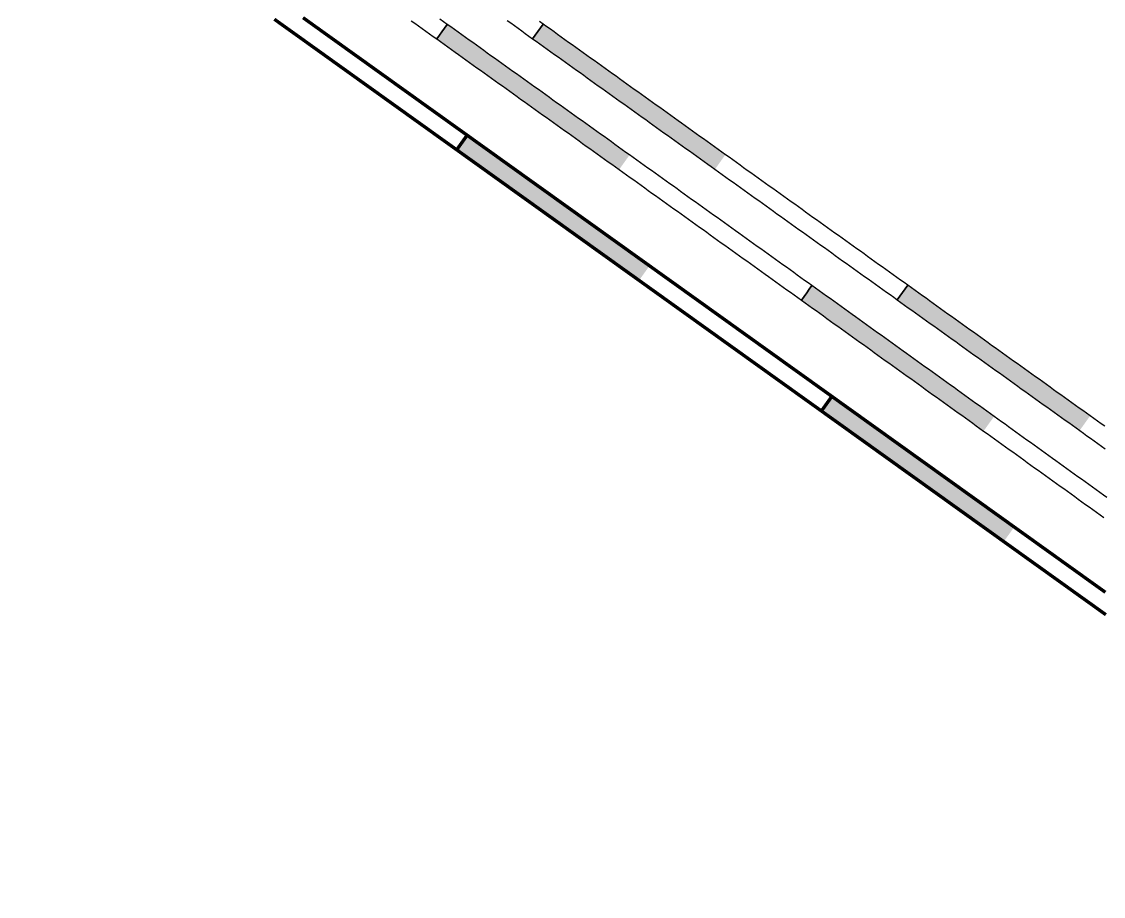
# Model space of a CAD drawing. Header units: inches. Extents: x 36473197 to 36486087, y 3899343 to 3911260.
# Drawn here: x 36483066.7 to 36483163.1, y 3904835.3 to 3904913.3 of the extents above; entities that cross this region are included whole.
import ezdxf

# ---------------------------------------------------------------- set-up
doc = ezdxf.new("R2010")
doc.units = ezdxf.units.IN
doc.header["$MEASUREMENT"] = 0
doc.layers.get('0').update_dxf_attribs({"lineweight": 0})
doc.layers.get('Defpoints').update_dxf_attribs({"lineweight": 0})
doc.layers.add('四盘区辅运巷', color=7, linetype='Continuous', lineweight=0)
doc.layers.add('西平正线', color=7, linetype='Continuous', lineweight=0)
doc.styles.add('仿宋', font='simfang.ttf')
doc.dimstyles.get("Standard").update_dxf_attribs({"dimtxt": 30, "dimasz": 20, "dimexe": 0.18, "dimexo": 0.0625, "dimgap": 0.09, "dimtad": 1, "dimdec": 0, "dimzin": 0, "dimdsep": 46, "dimtxsty": '仿宋', "dimcen": 0.09, "dimclrd": 150, "dimclre": 150, "dimadec": 0, "dimazin": 0, "dimtfac": 1, "dimtdec": 0, "dimtofl": 0, "dimtmove": 0, "dimatfit": 3, "dimfxl": 1, "dimtolj": 1, "dimtzin": 0, "dimlwd": 0, "dimarcsym": 0})

# ---------------------------------------------------------------- blocks, each defined once
blk = doc.blocks.new('lr_block_12_1')
for points in [[(422.236, 381.814), (421.91, 382.047), (421.585, 382.28), (421.26, 382.513), (420.935, 382.746), (420.609, 382.978), (420.284, 383.211), (419.959, 383.444), (419.634, 383.677), (419.308, 383.91), (418.983, 384.143), (418.658, 384.375), (418.333, 384.608), (418.007, 384.841), (417.682, 385.074), (417.357, 385.307), (417.032, 385.54), (416.706, 385.772), (416.381, 386.005), (416.056, 386.238), (415.731, 386.471), (415.405, 386.704), (415.08, 386.936), (414.755, 387.169), (414.43, 387.402), (414.104, 387.635), (413.779, 387.868), (413.454, 388.101), (413.129, 388.333), (412.803, 388.566), (412.478, 388.799), (412.153, 389.032), (411.828, 389.265), (411.502, 389.498), (411.177, 389.73), (410.852, 389.963), (410.526, 390.196), (410.201, 390.429), (409.876, 390.662), (409.551, 390.894), (409.225, 391.127), (408.9, 391.36), (408.575, 391.593), (408.25, 391.826), (407.924, 392.059), (407.599, 392.291), (407.274, 392.524), (406.949, 392.757), (406.623, 392.99), (406.298, 393.223), (405.973, 393.456), (405.74, 393.13), (405.507, 392.805), (405.274, 392.48), (405.042, 392.155), (405.367, 391.922), (405.692, 391.689), (406.017, 391.456), (406.343, 391.223), (406.668, 390.99), (406.993, 390.758), (407.318, 390.525), (407.644, 390.292), (407.969, 390.059), (408.294, 389.826), (408.619, 389.593), (408.945, 389.361), (409.27, 389.128), (409.595, 388.895), (409.92, 388.662), (410.246, 388.429), (410.571, 388.197), (410.896, 387.964), (411.221, 387.731), (411.547, 387.498), (411.872, 387.265), (412.197, 387.032), (412.523, 386.8), (412.848, 386.567), (413.173, 386.334), (413.498, 386.101), (413.824, 385.868), (414.149, 385.635), (414.474, 385.403), (414.799, 385.17), (415.125, 384.937), (415.45, 384.704), (415.775, 384.471), (416.1, 384.238), (416.426, 384.006), (416.751, 383.773), (417.076, 383.54), (417.401, 383.307), (417.727, 383.074), (418.052, 382.842), (418.377, 382.609), (418.702, 382.376), (419.028, 382.143), (419.353, 381.91), (419.678, 381.677), (420.003, 381.445), (420.329, 381.212), (420.654, 380.979), (420.979, 380.746), (421.304, 380.513), (421.537, 380.838), (421.77, 381.164), (422.003, 381.489)], [(454.76, 358.53), (454.435, 358.763), (454.11, 358.996), (453.785, 359.229), (453.46, 359.462), (453.134, 359.695), (452.809, 359.927), (452.484, 360.16), (452.159, 360.393), (451.833, 360.626), (451.508, 360.859), (451.183, 361.092), (450.858, 361.324), (450.532, 361.557), (450.207, 361.79), (449.882, 362.023), (449.557, 362.256), (449.231, 362.489), (448.906, 362.722), (448.581, 362.954), (448.256, 363.187), (447.93, 363.42), (447.605, 363.653), (447.28, 363.886), (446.955, 364.119), (446.629, 364.352), (446.304, 364.584), (445.979, 364.817), (445.654, 365.05), (445.329, 365.283), (445.003, 365.516), (444.678, 365.749), (444.353, 365.981), (444.028, 366.214), (443.702, 366.447), (443.377, 366.68), (443.052, 366.913), (442.727, 367.146), (442.401, 367.379), (442.076, 367.611), (441.751, 367.844), (441.426, 368.077), (441.1, 368.31), (440.775, 368.543), (440.45, 368.776), (440.125, 369.008), (439.799, 369.241), (439.474, 369.474), (439.149, 369.707), (438.824, 369.94), (438.498, 370.173), (438.265, 369.847), (438.033, 369.522), (437.8, 369.197), (437.567, 368.872), (437.892, 368.639), (438.217, 368.406), (438.543, 368.173), (438.868, 367.94), (439.193, 367.707), (439.519, 367.475), (439.844, 367.242), (440.169, 367.009), (440.494, 366.776), (440.82, 366.543), (441.145, 366.31), (441.47, 366.078), (441.795, 365.845), (442.12, 365.612), (442.446, 365.379), (442.771, 365.146), (443.096, 364.913), (443.421, 364.681), (443.747, 364.448), (444.072, 364.215), (444.397, 363.982), (444.722, 363.749), (445.048, 363.516), (445.373, 363.283), (445.698, 363.051), (446.023, 362.818), (446.349, 362.585), (446.674, 362.352), (446.999, 362.119), (447.324, 361.886), (447.65, 361.653), (447.975, 361.421), (448.3, 361.188), (448.625, 360.955), (448.95, 360.722), (449.276, 360.489), (449.601, 360.256), (449.926, 360.024), (450.251, 359.791), (450.577, 359.558), (450.902, 359.325), (451.227, 359.092), (451.552, 358.859), (451.878, 358.626), (452.203, 358.394), (452.528, 358.161), (452.853, 357.928), (453.179, 357.695), (453.504, 357.462), (453.829, 357.229), (454.062, 357.555), (454.295, 357.88), (454.528, 358.205)]]:
    blk.add_hatch(color=7).paths.add_polyline_path(points, flags=17)
at = {"color": 7, "const_width": 0.3}
for points in [[(405.973, 393.456), (405.648, 393.688), (405.322, 393.921), (404.997, 394.154), (404.672, 394.387), (404.347, 394.62), (404.021, 394.853), (403.696, 395.085), (403.371, 395.318), (403.046, 395.551), (402.72, 395.784), (402.395, 396.017), (402.07, 396.249), (401.745, 396.482), (401.419, 396.715), (401.094, 396.948), (400.769, 397.181), (400.443, 397.414), (400.118, 397.646), (399.793, 397.879), (399.468, 398.112), (399.142, 398.345), (398.817, 398.578), (398.492, 398.811), (398.167, 399.043), (397.841, 399.276), (397.516, 399.509), (397.191, 399.742), (396.866, 399.975), (396.54, 400.207), (396.215, 400.44), (395.89, 400.673), (395.565, 400.906), (395.239, 401.139), (394.914, 401.372), (394.589, 401.605), (394.264, 401.837), (393.939, 402.07), (393.613, 402.303), (393.288, 402.536), (392.963, 402.769), (392.638, 403.002), (392.312, 403.234), (391.987, 403.467), (391.662, 403.7), (391.337, 403.933)], [(388.779, 403.796), (389.104, 403.563), (389.429, 403.331), (389.755, 403.098), (390.08, 402.865), (390.405, 402.632), (390.73, 402.399), (391.056, 402.166), (391.381, 401.934), (391.706, 401.701), (392.031, 401.468), (392.357, 401.235), (392.682, 401.002), (393.007, 400.769), (393.332, 400.536), (393.658, 400.304), (393.983, 400.071), (394.308, 399.838), (394.633, 399.605), (394.959, 399.372), (395.284, 399.139), (395.609, 398.906), (395.934, 398.674), (396.26, 398.441), (396.585, 398.208), (396.91, 397.975), (397.235, 397.742), (397.561, 397.51), (397.886, 397.277), (398.211, 397.044), (398.536, 396.811), (398.862, 396.578), (399.187, 396.345), (399.512, 396.113), (399.837, 395.88), (400.163, 395.647), (400.488, 395.414), (400.813, 395.181), (401.138, 394.948), (401.464, 394.716), (401.789, 394.483), (402.114, 394.25), (402.44, 394.017), (402.765, 393.784), (403.09, 393.551), (403.415, 393.319), (403.741, 393.086), (404.066, 392.853), (404.391, 392.62), (404.716, 392.387), (405.042, 392.155), (405.274, 392.48), (405.507, 392.805), (405.74, 393.13), (405.973, 393.456)], [(438.498, 370.173), (438.173, 370.405), (437.848, 370.638), (437.523, 370.871), (437.197, 371.104), (436.872, 371.337), (436.547, 371.57), (436.222, 371.802), (435.896, 372.035), (435.571, 372.268), (435.246, 372.501), (434.921, 372.734), (434.595, 372.967), (434.27, 373.199), (433.945, 373.432), (433.62, 373.665), (433.294, 373.898), (432.969, 374.131), (432.644, 374.364), (432.319, 374.596), (431.993, 374.829), (431.668, 375.062), (431.343, 375.295), (431.018, 375.528), (430.692, 375.761), (430.367, 375.993), (430.042, 376.226), (429.717, 376.459), (429.391, 376.692), (429.066, 376.925), (428.741, 377.158), (428.416, 377.39), (428.09, 377.623), (427.765, 377.856), (427.44, 378.089), (427.115, 378.322), (426.789, 378.555), (426.464, 378.787), (426.139, 379.02), (425.813, 379.253), (425.488, 379.486), (425.163, 379.719), (424.838, 379.952), (424.512, 380.184), (424.187, 380.417), (423.862, 380.65), (423.537, 380.883), (423.211, 381.116), (422.886, 381.349), (422.561, 381.581), (422.236, 381.814), (421.91, 382.047), (421.585, 382.28), (421.26, 382.513), (420.935, 382.746), (420.609, 382.978), (420.284, 383.211), (419.959, 383.444), (419.634, 383.677), (419.308, 383.91), (418.983, 384.143), (418.658, 384.375), (418.333, 384.608), (418.007, 384.841), (417.682, 385.074), (417.357, 385.307), (417.032, 385.54), (416.706, 385.772), (416.381, 386.005), (416.056, 386.238), (415.731, 386.471), (415.405, 386.704), (415.08, 386.936), (414.755, 387.169), (414.43, 387.402), (414.104, 387.635), (413.779, 387.868), (413.454, 388.101), (413.129, 388.333), (412.803, 388.566), (412.478, 388.799), (412.153, 389.032), (411.828, 389.265), (411.502, 389.498), (411.177, 389.73), (410.852, 389.963), (410.526, 390.196), (410.201, 390.429), (409.876, 390.662), (409.551, 390.894), (409.225, 391.127), (408.9, 391.36), (408.575, 391.593), (408.25, 391.826), (407.924, 392.059), (407.599, 392.291), (407.274, 392.524), (406.949, 392.757), (406.623, 392.99), (406.298, 393.223), (405.973, 393.456), (405.74, 393.13), (405.507, 392.805), (405.274, 392.48), (405.042, 392.155), (405.367, 391.922), (405.692, 391.689), (406.017, 391.456), (406.343, 391.223), (406.668, 390.99), (406.993, 390.758), (407.318, 390.525), (407.644, 390.292), (407.969, 390.059), (408.294, 389.826), (408.619, 389.593), (408.945, 389.361), (409.27, 389.128), (409.595, 388.895), (409.92, 388.662), (410.246, 388.429), (410.571, 388.197), (410.896, 387.964), (411.221, 387.731), (411.547, 387.498), (411.872, 387.265), (412.197, 387.032), (412.523, 386.8), (412.848, 386.567), (413.173, 386.334), (413.498, 386.101), (413.824, 385.868), (414.149, 385.635), (414.474, 385.403), (414.799, 385.17), (415.125, 384.937), (415.45, 384.704), (415.775, 384.471), (416.1, 384.238), (416.426, 384.006), (416.751, 383.773), (417.076, 383.54), (417.401, 383.307), (417.727, 383.074), (418.052, 382.842), (418.377, 382.609), (418.702, 382.376), (419.028, 382.143), (419.353, 381.91), (419.678, 381.677), (420.003, 381.445), (420.329, 381.212), (420.654, 380.979), (420.979, 380.746), (421.304, 380.513), (421.63, 380.28), (421.955, 380.048), (422.28, 379.815), (422.605, 379.582), (422.931, 379.349), (423.256, 379.116), (423.581, 378.883), (423.906, 378.651), (424.232, 378.418), (424.557, 378.185), (424.882, 377.952), (425.207, 377.719), (425.533, 377.486), (425.858, 377.254), (426.183, 377.021), (426.508, 376.788), (426.834, 376.555), (427.159, 376.322), (427.484, 376.089), (427.809, 375.857), (428.135, 375.624), (428.46, 375.391), (428.785, 375.158), (429.11, 374.925), (429.436, 374.692), (429.761, 374.46), (430.086, 374.227), (430.411, 373.994), (430.737, 373.761), (431.062, 373.528), (431.387, 373.295), (431.712, 373.063), (432.038, 372.83), (432.363, 372.597), (432.688, 372.364), (433.013, 372.131), (433.339, 371.898), (433.664, 371.666), (433.989, 371.433), (434.314, 371.2), (434.64, 370.967), (434.965, 370.734), (435.29, 370.501), (435.615, 370.269), (435.941, 370.036), (436.266, 369.803), (436.591, 369.57), (436.916, 369.337), (437.242, 369.104), (437.567, 368.872), (437.8, 369.197), (438.033, 369.522), (438.265, 369.847), (438.498, 370.173)], [(462.891, 352.709), (462.566, 352.942), (462.241, 353.175), (461.916, 353.408), (461.591, 353.64), (461.265, 353.873), (460.94, 354.106), (460.615, 354.339), (460.29, 354.572), (459.964, 354.805), (459.639, 355.038), (459.314, 355.27), (458.989, 355.503), (458.663, 355.736), (458.338, 355.969), (458.013, 356.202), (457.688, 356.435), (457.362, 356.667), (457.037, 356.9), (456.712, 357.133), (456.387, 357.366), (456.061, 357.599), (455.736, 357.832), (455.411, 358.065), (455.086, 358.297), (454.76, 358.53), (454.435, 358.763), (454.11, 358.996), (453.785, 359.229), (453.46, 359.462), (453.134, 359.695), (452.809, 359.927), (452.484, 360.16), (452.159, 360.393), (451.833, 360.626), (451.508, 360.859), (451.183, 361.092), (450.858, 361.324), (450.532, 361.557), (450.207, 361.79), (449.882, 362.023), (449.557, 362.256), (449.231, 362.489), (448.906, 362.722), (448.581, 362.954), (448.256, 363.187), (447.93, 363.42), (447.605, 363.653), (447.28, 363.886), (446.955, 364.119), (446.629, 364.352), (446.304, 364.584), (445.979, 364.817), (445.654, 365.05), (445.329, 365.283), (445.003, 365.516), (444.678, 365.749), (444.353, 365.981), (444.028, 366.214), (443.702, 366.447), (443.377, 366.68), (443.052, 366.913), (442.727, 367.146), (442.401, 367.379), (442.076, 367.611), (441.751, 367.844), (441.426, 368.077), (441.1, 368.31), (440.775, 368.543), (440.45, 368.776), (440.125, 369.008), (439.799, 369.241), (439.474, 369.474), (439.149, 369.707), (438.824, 369.94), (438.498, 370.173), (438.265, 369.847), (438.033, 369.522), (437.8, 369.197), (437.567, 368.872), (437.892, 368.639), (438.217, 368.406), (438.543, 368.173), (438.868, 367.94), (439.193, 367.707), (439.519, 367.475), (439.844, 367.242), (440.169, 367.009), (440.494, 366.776), (440.82, 366.543), (441.145, 366.31), (441.47, 366.078), (441.795, 365.845), (442.12, 365.612), (442.446, 365.379), (442.771, 365.146), (443.096, 364.913), (443.421, 364.681), (443.747, 364.448), (444.072, 364.215), (444.397, 363.982), (444.722, 363.749), (445.048, 363.516), (445.373, 363.283), (445.698, 363.051), (446.023, 362.818), (446.349, 362.585), (446.674, 362.352), (446.999, 362.119), (447.324, 361.886), (447.65, 361.653), (447.975, 361.421), (448.3, 361.188), (448.625, 360.955), (448.95, 360.722), (449.276, 360.489), (449.601, 360.256), (449.926, 360.024), (450.251, 359.791), (450.577, 359.558), (450.902, 359.325), (451.227, 359.092), (451.552, 358.859), (451.878, 358.626), (452.203, 358.394), (452.528, 358.161), (452.853, 357.928), (453.179, 357.695), (453.504, 357.462), (453.829, 357.229), (454.154, 356.996), (454.48, 356.764), (454.805, 356.531), (455.13, 356.298), (455.455, 356.065), (455.781, 355.832), (456.106, 355.599), (456.431, 355.367), (456.756, 355.134), (457.081, 354.901), (457.407, 354.668), (457.732, 354.435), (458.057, 354.202), (458.382, 353.969), (458.708, 353.737), (459.033, 353.504), (459.358, 353.271), (459.683, 353.038), (460.009, 352.805), (460.334, 352.572), (460.659, 352.339), (460.984, 352.107), (461.31, 351.874), (461.635, 351.641), (461.96, 351.408), (462.285, 351.175), (462.611, 350.942), (462.936, 350.71)]]:
    blk.add_lwpolyline(points, dxfattribs=at)
blk = doc.blocks.new('*D204')
at = {"layer": 'Defpoints', "color": 0, "transparency": 16777216}
for p in [(36476925.515, 3911082.357), (36486060.147, 3904950.043), (36485936.086, 3904772.871)]:
    blk.add_point(p, dxfattribs=at)
at = {"layer": '四盘区辅运巷', "color": 150, "lineweight": -2, "transparency": 16777216}
for p, q in [((36476925.551, 3911082.408), (36477049.68, 3911259.676)), ((36485936.122, 3904772.922), (36486060.251, 3904950.19))]:
    blk.add_line(p, q, dxfattribs=at)
at = {"layer": '四盘区辅运巷', "color": 150, "lineweight": 0, "transparency": 16777216}
blk.add_line((36477065.959, 3911248.057), (36486043.765, 3904961.514), dxfattribs=at)
at = {"layer": '四盘区辅运巷', "color": 150, "transparency": 16777216}
for points in [[(36477067.871, 3911250.787), (36477064.047, 3911245.326), (36477049.577, 3911259.528)], [(36486045.677, 3904964.245), (36486041.853, 3904958.784), (36486060.147, 3904950.043)]]:
    blk.add_solid(points, dxfattribs=at)
at = {"layer": '四盘区辅运巷', "color": 0, "transparency": 16777216, "insert": (36481563.616, 3908117.287), "char_height": 30, "attachment_point": 5, "rotation": 324.99908, "style": '仿宋'}
blk.add_mtext('\\A1;1100', dxfattribs=at)

msp = doc.modelspace()

# ---------------------------------------------------------------- hatches: boundary and pattern name
at = {"layer": '西平正线'}
for points in [[(36483120.888, 3904901.412), (36483120.563, 3904901.645), (36483120.238, 3904901.878), (36483119.912, 3904902.111), (36483119.587, 3904902.344), (36483119.262, 3904902.576), (36483118.937, 3904902.809), (36483118.611, 3904903.042), (36483118.286, 3904903.275), (36483117.961, 3904903.508), (36483117.635, 3904903.74), (36483117.31, 3904903.973), (36483116.985, 3904904.206), (36483116.66, 3904904.439), (36483116.334, 3904904.672), (36483116.009, 3904904.904), (36483115.684, 3904905.137), (36483115.358, 3904905.37), (36483115.033, 3904905.603), (36483114.708, 3904905.836), (36483114.383, 3904906.068), (36483114.057, 3904906.301), (36483113.732, 3904906.534), (36483113.407, 3904906.767), (36483113.081, 3904907), (36483112.756, 3904907.232), (36483112.431, 3904907.465), (36483112.106, 3904907.698), (36483111.78, 3904907.931), (36483111.455, 3904908.163), (36483111.13, 3904908.396), (36483110.804, 3904908.629), (36483110.479, 3904908.862), (36483110.154, 3904909.095), (36483109.829, 3904909.327), (36483109.503, 3904909.56), (36483109.178, 3904909.793), (36483108.853, 3904910.026), (36483108.527, 3904910.258), (36483108.202, 3904910.491), (36483107.877, 3904910.724), (36483107.552, 3904910.957), (36483107.226, 3904911.19), (36483106.901, 3904911.422), (36483106.576, 3904911.655), (36483106.25, 3904911.888), (36483105.925, 3904912.121), (36483105.6, 3904912.353), (36483105.274, 3904912.586), (36483104.949, 3904912.819), (36483104.624, 3904913.052), (36483104.391, 3904912.726), (36483104.158, 3904912.401), (36483103.926, 3904912.076), (36483103.693, 3904911.751), (36483104.018, 3904911.518), (36483104.343, 3904911.285), (36483104.669, 3904911.052), (36483104.994, 3904910.819), (36483105.319, 3904910.587), (36483105.645, 3904910.354), (36483105.97, 3904910.121), (36483106.295, 3904909.888), (36483106.62, 3904909.656), (36483106.946, 3904909.423), (36483107.271, 3904909.19), (36483107.596, 3904908.957), (36483107.922, 3904908.724), (36483108.247, 3904908.492), (36483108.572, 3904908.259), (36483108.897, 3904908.026), (36483109.223, 3904907.793), (36483109.548, 3904907.561), (36483109.873, 3904907.328), (36483110.199, 3904907.095), (36483110.524, 3904906.862), (36483110.849, 3904906.629), (36483111.174, 3904906.397), (36483111.5, 3904906.164), (36483111.825, 3904905.931), (36483112.15, 3904905.698), (36483112.476, 3904905.466), (36483112.801, 3904905.233), (36483113.126, 3904905), (36483113.451, 3904904.767), (36483113.777, 3904904.534), (36483114.102, 3904904.302), (36483114.427, 3904904.069), (36483114.753, 3904903.836), (36483115.078, 3904903.603), (36483115.403, 3904903.37), (36483115.728, 3904903.138), (36483116.054, 3904902.905), (36483116.379, 3904902.672), (36483116.704, 3904902.439), (36483117.03, 3904902.206), (36483117.355, 3904901.974), (36483117.68, 3904901.741), (36483118.005, 3904901.508), (36483118.331, 3904901.275), (36483118.656, 3904901.043), (36483118.981, 3904900.81), (36483119.306, 3904900.577), (36483119.632, 3904900.344), (36483119.957, 3904900.111), (36483120.19, 3904900.437), (36483120.423, 3904900.762), (36483120.655, 3904901.087)], [(36483129.435, 3904901.437), (36483129.11, 3904901.67), (36483128.785, 3904901.902), (36483128.459, 3904902.135), (36483128.134, 3904902.368), (36483127.809, 3904902.601), (36483127.484, 3904902.834), (36483127.158, 3904903.067), (36483126.833, 3904903.299), (36483126.508, 3904903.532), (36483126.183, 3904903.765), (36483125.857, 3904903.998), (36483125.532, 3904904.231), (36483125.207, 3904904.464), (36483124.882, 3904904.696), (36483124.556, 3904904.929), (36483124.231, 3904905.162), (36483123.906, 3904905.395), (36483123.581, 3904905.628), (36483123.255, 3904905.861), (36483122.93, 3904906.094), (36483122.605, 3904906.326), (36483122.28, 3904906.559), (36483121.954, 3904906.792), (36483121.629, 3904907.025), (36483121.304, 3904907.258), (36483120.979, 3904907.491), (36483120.653, 3904907.723), (36483120.328, 3904907.956), (36483120.003, 3904908.189), (36483119.678, 3904908.422), (36483119.352, 3904908.655), (36483119.027, 3904908.888), (36483118.702, 3904909.12), (36483118.377, 3904909.353), (36483118.051, 3904909.586), (36483117.726, 3904909.819), (36483117.401, 3904910.052), (36483117.076, 3904910.285), (36483116.75, 3904910.517), (36483116.425, 3904910.75), (36483116.1, 3904910.983), (36483115.775, 3904911.216), (36483115.45, 3904911.449), (36483115.124, 3904911.682), (36483114.799, 3904911.915), (36483114.474, 3904912.147), (36483114.149, 3904912.38), (36483113.823, 3904912.613), (36483113.498, 3904912.846), (36483113.173, 3904913.079), (36483112.94, 3904912.754), (36483112.707, 3904912.428), (36483112.474, 3904912.103), (36483112.241, 3904911.778), (36483112.567, 3904911.545), (36483112.892, 3904911.312), (36483113.217, 3904911.079), (36483113.542, 3904910.846), (36483113.868, 3904910.614), (36483114.193, 3904910.381), (36483114.518, 3904910.148), (36483114.843, 3904909.915), (36483115.169, 3904909.682), (36483115.494, 3904909.449), (36483115.819, 3904909.217), (36483116.144, 3904908.984), (36483116.47, 3904908.751), (36483116.795, 3904908.518), (36483117.12, 3904908.285), (36483117.445, 3904908.052), (36483117.771, 3904907.819), (36483118.096, 3904907.587), (36483118.421, 3904907.354), (36483118.746, 3904907.121), (36483119.072, 3904906.888), (36483119.397, 3904906.655), (36483119.722, 3904906.422), (36483120.047, 3904906.19), (36483120.373, 3904905.957), (36483120.698, 3904905.724), (36483121.023, 3904905.491), (36483121.348, 3904905.258), (36483121.674, 3904905.025), (36483121.999, 3904904.793), (36483122.324, 3904904.56), (36483122.649, 3904904.327), (36483122.974, 3904904.094), (36483123.3, 3904903.861), (36483123.625, 3904903.628), (36483123.95, 3904903.395), (36483124.275, 3904903.163), (36483124.601, 3904902.93), (36483124.926, 3904902.697), (36483125.251, 3904902.464), (36483125.576, 3904902.231), (36483125.902, 3904901.998), (36483126.227, 3904901.766), (36483126.552, 3904901.533), (36483126.877, 3904901.3), (36483127.203, 3904901.067), (36483127.528, 3904900.834), (36483127.853, 3904900.601), (36483128.178, 3904900.369), (36483128.504, 3904900.136), (36483128.737, 3904900.461), (36483128.969, 3904900.786), (36483129.202, 3904901.111)], [(36483153.394, 3904878.1), (36483153.069, 3904878.333), (36483152.744, 3904878.566), (36483152.42, 3904878.8), (36483152.095, 3904879.033), (36483151.77, 3904879.267), (36483151.445, 3904879.5), (36483151.12, 3904879.734), (36483150.795, 3904879.967), (36483150.471, 3904880.2), (36483150.146, 3904880.434), (36483149.821, 3904880.667), (36483149.496, 3904880.901), (36483149.171, 3904881.134), (36483148.846, 3904881.367), (36483148.522, 3904881.601), (36483148.197, 3904881.834), (36483147.872, 3904882.068), (36483147.547, 3904882.301), (36483147.222, 3904882.535), (36483146.897, 3904882.768), (36483146.573, 3904883.001), (36483146.248, 3904883.235), (36483145.923, 3904883.468), (36483145.598, 3904883.702), (36483145.273, 3904883.935), (36483144.948, 3904884.168), (36483144.624, 3904884.402), (36483144.299, 3904884.635), (36483143.974, 3904884.869), (36483143.649, 3904885.102), (36483143.324, 3904885.336), (36483142.999, 3904885.569), (36483142.675, 3904885.802), (36483142.35, 3904886.036), (36483142.025, 3904886.269), (36483141.7, 3904886.503), (36483141.375, 3904886.736), (36483141.05, 3904886.969), (36483140.726, 3904887.203), (36483140.401, 3904887.436), (36483140.076, 3904887.67), (36483139.75, 3904887.904), (36483139.425, 3904888.137), (36483139.1, 3904888.37), (36483138.775, 3904888.603), (36483138.45, 3904888.836), (36483138.124, 3904889.069), (36483137.799, 3904889.302), (36483137.474, 3904889.535), (36483137.149, 3904889.768), (36483136.916, 3904889.442), (36483136.683, 3904889.117), (36483136.45, 3904888.792), (36483136.217, 3904888.467), (36483136.542, 3904888.234), (36483136.867, 3904888.001), (36483137.193, 3904887.768), (36483137.518, 3904887.535), (36483137.843, 3904887.302), (36483138.168, 3904887.069), (36483138.493, 3904886.836), (36483138.818, 3904886.603), (36483139.142, 3904886.37), (36483139.467, 3904886.137), (36483139.792, 3904885.904), (36483140.117, 3904885.67), (36483140.442, 3904885.437), (36483140.766, 3904885.203), (36483141.091, 3904884.97), (36483141.416, 3904884.736), (36483141.741, 3904884.503), (36483142.066, 3904884.27), (36483142.391, 3904884.036), (36483142.715, 3904883.803), (36483143.04, 3904883.569), (36483143.365, 3904883.336), (36483143.69, 3904883.103), (36483144.015, 3904882.869), (36483144.34, 3904882.636), (36483144.664, 3904882.402), (36483144.989, 3904882.169), (36483145.314, 3904881.935), (36483145.639, 3904881.702), (36483145.964, 3904881.469), (36483146.289, 3904881.235), (36483146.613, 3904881.002), (36483146.938, 3904880.768), (36483147.263, 3904880.535), (36483147.588, 3904880.302), (36483147.913, 3904880.068), (36483148.238, 3904879.835), (36483148.562, 3904879.601), (36483148.887, 3904879.368), (36483149.212, 3904879.134), (36483149.537, 3904878.901), (36483149.862, 3904878.668), (36483150.187, 3904878.434), (36483150.511, 3904878.201), (36483150.836, 3904877.967), (36483151.161, 3904877.734), (36483151.486, 3904877.501), (36483151.811, 3904877.267), (36483152.136, 3904877.034), (36483152.46, 3904876.8), (36483152.694, 3904877.125), (36483152.927, 3904877.45), (36483153.161, 3904877.775)], [(36483161.96, 3904878.153), (36483161.635, 3904878.386), (36483161.309, 3904878.618), (36483160.984, 3904878.851), (36483160.659, 3904879.084), (36483160.334, 3904879.317), (36483160.008, 3904879.55), (36483159.683, 3904879.783), (36483159.358, 3904880.015), (36483159.033, 3904880.248), (36483158.707, 3904880.481), (36483158.382, 3904880.714), (36483158.057, 3904880.947), (36483157.732, 3904881.18), (36483157.406, 3904881.413), (36483157.081, 3904881.645), (36483156.756, 3904881.878), (36483156.431, 3904882.111), (36483156.105, 3904882.344), (36483155.78, 3904882.577), (36483155.455, 3904882.81), (36483155.13, 3904883.042), (36483154.804, 3904883.275), (36483154.479, 3904883.508), (36483154.154, 3904883.741), (36483153.829, 3904883.974), (36483153.503, 3904884.207), (36483153.178, 3904884.439), (36483152.853, 3904884.672), (36483152.528, 3904884.905), (36483152.202, 3904885.138), (36483151.877, 3904885.371), (36483151.552, 3904885.604), (36483151.227, 3904885.836), (36483150.901, 3904886.069), (36483150.576, 3904886.302), (36483150.251, 3904886.535), (36483149.926, 3904886.768), (36483149.6, 3904887.001), (36483149.275, 3904887.233), (36483148.95, 3904887.466), (36483148.625, 3904887.699), (36483148.299, 3904887.932), (36483147.974, 3904888.165), (36483147.649, 3904888.398), (36483147.324, 3904888.631), (36483146.998, 3904888.863), (36483146.673, 3904889.096), (36483146.348, 3904889.329), (36483146.023, 3904889.562), (36483145.697, 3904889.795), (36483145.465, 3904889.469), (36483145.232, 3904889.144), (36483144.999, 3904888.819), (36483144.766, 3904888.494), (36483145.091, 3904888.261), (36483145.417, 3904888.028), (36483145.742, 3904887.795), (36483146.067, 3904887.562), (36483146.392, 3904887.33), (36483146.718, 3904887.097), (36483147.043, 3904886.864), (36483147.368, 3904886.631), (36483147.693, 3904886.398), (36483148.019, 3904886.165), (36483148.344, 3904885.932), (36483148.669, 3904885.7), (36483148.994, 3904885.467), (36483149.32, 3904885.234), (36483149.645, 3904885.001), (36483149.97, 3904884.768), (36483150.295, 3904884.535), (36483150.621, 3904884.303), (36483150.946, 3904884.07), (36483151.271, 3904883.837), (36483151.596, 3904883.604), (36483151.921, 3904883.371), (36483152.247, 3904883.138), (36483152.572, 3904882.906), (36483152.897, 3904882.673), (36483153.222, 3904882.44), (36483153.548, 3904882.207), (36483153.873, 3904881.974), (36483154.198, 3904881.741), (36483154.523, 3904881.509), (36483154.849, 3904881.276), (36483155.174, 3904881.043), (36483155.499, 3904880.81), (36483155.824, 3904880.577), (36483156.15, 3904880.344), (36483156.475, 3904880.112), (36483156.8, 3904879.879), (36483157.125, 3904879.646), (36483157.451, 3904879.413), (36483157.776, 3904879.18), (36483158.101, 3904878.947), (36483158.426, 3904878.714), (36483158.752, 3904878.482), (36483159.077, 3904878.249), (36483159.402, 3904878.016), (36483159.727, 3904877.783), (36483160.053, 3904877.55), (36483160.378, 3904877.317), (36483160.703, 3904877.085), (36483161.028, 3904876.852), (36483161.261, 3904877.177), (36483161.494, 3904877.502), (36483161.727, 3904877.827)]]:
    msp.add_hatch(color=7, dxfattribs=at).paths.add_polyline_path(points, flags=17)

# ---------------------------------------------------------------- linework, layer by layer
at = {"layer": '西平正线', "color": 7, "linetype": 'Continuous', "lineweight": 0, "flags": 128}
for points in [[(36483101.416, 3904913.381), (36483101.741, 3904913.148), (36483102.066, 3904912.915), (36483102.392, 3904912.682), (36483102.717, 3904912.449), (36483103.042, 3904912.216), (36483103.367, 3904911.984), (36483103.693, 3904911.751), (36483103.926, 3904912.076), (36483104.158, 3904912.401), (36483104.391, 3904912.726), (36483104.624, 3904913.052)], [(36483137.149, 3904889.768), (36483136.824, 3904890.001), (36483136.499, 3904890.233), (36483136.174, 3904890.466), (36483135.848, 3904890.699), (36483135.523, 3904890.932), (36483135.198, 3904891.165), (36483134.873, 3904891.398), (36483134.548, 3904891.631), (36483134.223, 3904891.864), (36483133.897, 3904892.097), (36483133.572, 3904892.33), (36483133.247, 3904892.563), (36483132.922, 3904892.796), (36483132.597, 3904893.029), (36483132.272, 3904893.262), (36483131.947, 3904893.495), (36483131.621, 3904893.728), (36483131.296, 3904893.961), (36483130.971, 3904894.194), (36483130.646, 3904894.427), (36483130.32, 3904894.66), (36483129.995, 3904894.893), (36483129.67, 3904895.126), (36483129.345, 3904895.358), (36483129.019, 3904895.591), (36483128.694, 3904895.824), (36483128.369, 3904896.057), (36483128.044, 3904896.29), (36483127.718, 3904896.523), (36483127.393, 3904896.756), (36483127.068, 3904896.988), (36483126.743, 3904897.221), (36483126.418, 3904897.454), (36483126.092, 3904897.687), (36483125.767, 3904897.92), (36483125.442, 3904898.153), (36483125.117, 3904898.386), (36483124.791, 3904898.618), (36483124.466, 3904898.851), (36483124.141, 3904899.084), (36483123.816, 3904899.317), (36483123.49, 3904899.55), (36483123.165, 3904899.783), (36483122.84, 3904900.015), (36483122.515, 3904900.248), (36483122.189, 3904900.481), (36483121.864, 3904900.714), (36483121.539, 3904900.947), (36483121.214, 3904901.18), (36483120.888, 3904901.412), (36483120.563, 3904901.645), (36483120.238, 3904901.878), (36483119.912, 3904902.111), (36483119.587, 3904902.344), (36483119.262, 3904902.576), (36483118.937, 3904902.809), (36483118.611, 3904903.042), (36483118.286, 3904903.275), (36483117.961, 3904903.508), (36483117.635, 3904903.74), (36483117.31, 3904903.973), (36483116.985, 3904904.206), (36483116.66, 3904904.439), (36483116.334, 3904904.672), (36483116.009, 3904904.904), (36483115.684, 3904905.137), (36483115.358, 3904905.37), (36483115.033, 3904905.603), (36483114.708, 3904905.836), (36483114.383, 3904906.068), (36483114.057, 3904906.301), (36483113.732, 3904906.534), (36483113.407, 3904906.767), (36483113.081, 3904907), (36483112.756, 3904907.232), (36483112.431, 3904907.465), (36483112.106, 3904907.698), (36483111.78, 3904907.931), (36483111.455, 3904908.163), (36483111.13, 3904908.396), (36483110.804, 3904908.629), (36483110.479, 3904908.862), (36483110.154, 3904909.095), (36483109.829, 3904909.327), (36483109.503, 3904909.56), (36483109.178, 3904909.793), (36483108.853, 3904910.026), (36483108.527, 3904910.258), (36483108.202, 3904910.491), (36483107.877, 3904910.724), (36483107.552, 3904910.957), (36483107.226, 3904911.19), (36483106.901, 3904911.422), (36483106.576, 3904911.655), (36483106.25, 3904911.888), (36483105.925, 3904912.121), (36483105.6, 3904912.353), (36483105.274, 3904912.586), (36483104.949, 3904912.819), (36483104.624, 3904913.052), (36483104.391, 3904912.726), (36483104.158, 3904912.401), (36483103.926, 3904912.076), (36483103.693, 3904911.751), (36483104.018, 3904911.518), (36483104.343, 3904911.285), (36483104.669, 3904911.052), (36483104.994, 3904910.819), (36483105.319, 3904910.587), (36483105.645, 3904910.354), (36483105.97, 3904910.121), (36483106.295, 3904909.888), (36483106.62, 3904909.656), (36483106.946, 3904909.423), (36483107.271, 3904909.19), (36483107.596, 3904908.957), (36483107.922, 3904908.724), (36483108.247, 3904908.492), (36483108.572, 3904908.259), (36483108.897, 3904908.026), (36483109.223, 3904907.793), (36483109.548, 3904907.561), (36483109.873, 3904907.328), (36483110.199, 3904907.095), (36483110.524, 3904906.862), (36483110.849, 3904906.629), (36483111.174, 3904906.397), (36483111.5, 3904906.164), (36483111.825, 3904905.931), (36483112.15, 3904905.698), (36483112.476, 3904905.466), (36483112.801, 3904905.233), (36483113.126, 3904905), (36483113.451, 3904904.767), (36483113.777, 3904904.534), (36483114.102, 3904904.302), (36483114.427, 3904904.069), (36483114.753, 3904903.836), (36483115.078, 3904903.603), (36483115.403, 3904903.37), (36483115.728, 3904903.138), (36483116.054, 3904902.905), (36483116.379, 3904902.672), (36483116.704, 3904902.439), (36483117.03, 3904902.206), (36483117.355, 3904901.974), (36483117.68, 3904901.741), (36483118.005, 3904901.508), (36483118.331, 3904901.275), (36483118.656, 3904901.043), (36483118.981, 3904900.81), (36483119.306, 3904900.577), (36483119.632, 3904900.344), (36483119.957, 3904900.111), (36483120.282, 3904899.879), (36483120.608, 3904899.646), (36483120.933, 3904899.413), (36483121.258, 3904899.18), (36483121.583, 3904898.947), (36483121.909, 3904898.715), (36483122.234, 3904898.482), (36483122.559, 3904898.249), (36483122.884, 3904898.016), (36483123.209, 3904897.783), (36483123.535, 3904897.55), (36483123.86, 3904897.317), (36483124.185, 3904897.085), (36483124.51, 3904896.852), (36483124.836, 3904896.619), (36483125.161, 3904896.386), (36483125.486, 3904896.153), (36483125.811, 3904895.92), (36483126.137, 3904895.687), (36483126.462, 3904895.455), (36483126.787, 3904895.222), (36483127.112, 3904894.989), (36483127.438, 3904894.756), (36483127.763, 3904894.523), (36483128.088, 3904894.29), (36483128.413, 3904894.057), (36483128.738, 3904893.825), (36483129.064, 3904893.592), (36483129.389, 3904893.359), (36483129.714, 3904893.126), (36483130.039, 3904892.893), (36483130.364, 3904892.66), (36483130.69, 3904892.427), (36483131.015, 3904892.194), (36483131.34, 3904891.961), (36483131.665, 3904891.728), (36483131.99, 3904891.496), (36483132.315, 3904891.263), (36483132.64, 3904891.03), (36483132.966, 3904890.797), (36483133.291, 3904890.564), (36483133.616, 3904890.331), (36483133.941, 3904890.098), (36483134.266, 3904889.865), (36483134.591, 3904889.632), (36483134.917, 3904889.399), (36483135.242, 3904889.166), (36483135.567, 3904888.933), (36483135.892, 3904888.7), (36483136.217, 3904888.467), (36483136.45, 3904888.792), (36483136.683, 3904889.117), (36483136.916, 3904889.442), (36483137.149, 3904889.768)], [(36483104.624, 3904913.052), (36483104.299, 3904913.285), (36483103.974, 3904913.517)], [(36483109.965, 3904913.408), (36483110.29, 3904913.175), (36483110.615, 3904912.942), (36483110.941, 3904912.709), (36483111.266, 3904912.477), (36483111.591, 3904912.244), (36483111.916, 3904912.011), (36483112.241, 3904911.778), (36483112.474, 3904912.103), (36483112.707, 3904912.428), (36483112.94, 3904912.754), (36483113.173, 3904913.079)], [(36483145.697, 3904889.795), (36483145.372, 3904890.028), (36483145.047, 3904890.26), (36483144.722, 3904890.493), (36483144.396, 3904890.726), (36483144.071, 3904890.959), (36483143.746, 3904891.192), (36483143.421, 3904891.425), (36483143.095, 3904891.657), (36483142.77, 3904891.89), (36483142.445, 3904892.123), (36483142.12, 3904892.356), (36483141.794, 3904892.589), (36483141.469, 3904892.822), (36483141.144, 3904893.054), (36483140.819, 3904893.287), (36483140.493, 3904893.52), (36483140.168, 3904893.753), (36483139.843, 3904893.986), (36483139.518, 3904894.219), (36483139.192, 3904894.451), (36483138.867, 3904894.684), (36483138.542, 3904894.917), (36483138.217, 3904895.15), (36483137.891, 3904895.383), (36483137.566, 3904895.616), (36483137.241, 3904895.848), (36483136.916, 3904896.081), (36483136.59, 3904896.314), (36483136.265, 3904896.547), (36483135.94, 3904896.78), (36483135.615, 3904897.013), (36483135.289, 3904897.246), (36483134.964, 3904897.478), (36483134.639, 3904897.711), (36483134.314, 3904897.944), (36483133.988, 3904898.177), (36483133.663, 3904898.41), (36483133.338, 3904898.643), (36483133.013, 3904898.875), (36483132.688, 3904899.108), (36483132.362, 3904899.341), (36483132.037, 3904899.574), (36483131.712, 3904899.807), (36483131.387, 3904900.04), (36483131.061, 3904900.272), (36483130.736, 3904900.505), (36483130.411, 3904900.738), (36483130.086, 3904900.971), (36483129.76, 3904901.204), (36483129.435, 3904901.437), (36483129.11, 3904901.67), (36483128.785, 3904901.902), (36483128.459, 3904902.135), (36483128.134, 3904902.368), (36483127.809, 3904902.601), (36483127.484, 3904902.834), (36483127.158, 3904903.067), (36483126.833, 3904903.299), (36483126.508, 3904903.532), (36483126.183, 3904903.765), (36483125.857, 3904903.998), (36483125.532, 3904904.231), (36483125.207, 3904904.464), (36483124.882, 3904904.696), (36483124.556, 3904904.929), (36483124.231, 3904905.162), (36483123.906, 3904905.395), (36483123.581, 3904905.628), (36483123.255, 3904905.861), (36483122.93, 3904906.094), (36483122.605, 3904906.326), (36483122.28, 3904906.559), (36483121.954, 3904906.792), (36483121.629, 3904907.025), (36483121.304, 3904907.258), (36483120.979, 3904907.491), (36483120.653, 3904907.723), (36483120.328, 3904907.956), (36483120.003, 3904908.189), (36483119.678, 3904908.422), (36483119.352, 3904908.655), (36483119.027, 3904908.888), (36483118.702, 3904909.12), (36483118.377, 3904909.353), (36483118.051, 3904909.586), (36483117.726, 3904909.819), (36483117.401, 3904910.052), (36483117.076, 3904910.285), (36483116.75, 3904910.517), (36483116.425, 3904910.75), (36483116.1, 3904910.983), (36483115.775, 3904911.216), (36483115.45, 3904911.449), (36483115.124, 3904911.682), (36483114.799, 3904911.915), (36483114.474, 3904912.147), (36483114.149, 3904912.38), (36483113.823, 3904912.613), (36483113.498, 3904912.846), (36483113.173, 3904913.079), (36483112.94, 3904912.754), (36483112.707, 3904912.428), (36483112.474, 3904912.103), (36483112.241, 3904911.778), (36483112.567, 3904911.545), (36483112.892, 3904911.312), (36483113.217, 3904911.079), (36483113.542, 3904910.846), (36483113.868, 3904910.614), (36483114.193, 3904910.381), (36483114.518, 3904910.148), (36483114.843, 3904909.915), (36483115.169, 3904909.682), (36483115.494, 3904909.449), (36483115.819, 3904909.217), (36483116.144, 3904908.984), (36483116.47, 3904908.751), (36483116.795, 3904908.518), (36483117.12, 3904908.285), (36483117.445, 3904908.052), (36483117.771, 3904907.819), (36483118.096, 3904907.587), (36483118.421, 3904907.354), (36483118.746, 3904907.121), (36483119.072, 3904906.888), (36483119.397, 3904906.655), (36483119.722, 3904906.422), (36483120.047, 3904906.19), (36483120.373, 3904905.957), (36483120.698, 3904905.724), (36483121.023, 3904905.491), (36483121.348, 3904905.258), (36483121.674, 3904905.025), (36483121.999, 3904904.793), (36483122.324, 3904904.56), (36483122.649, 3904904.327), (36483122.974, 3904904.094), (36483123.3, 3904903.861), (36483123.625, 3904903.628), (36483123.95, 3904903.395), (36483124.275, 3904903.163), (36483124.601, 3904902.93), (36483124.926, 3904902.697), (36483125.251, 3904902.464), (36483125.576, 3904902.231), (36483125.902, 3904901.998), (36483126.227, 3904901.766), (36483126.552, 3904901.533), (36483126.877, 3904901.3), (36483127.203, 3904901.067), (36483127.528, 3904900.834), (36483127.853, 3904900.601), (36483128.178, 3904900.369), (36483128.504, 3904900.136), (36483128.829, 3904899.903), (36483129.154, 3904899.67), (36483129.479, 3904899.437), (36483129.805, 3904899.204), (36483130.13, 3904898.971), (36483130.455, 3904898.739), (36483130.78, 3904898.506), (36483131.106, 3904898.273), (36483131.431, 3904898.04), (36483131.756, 3904897.807), (36483132.081, 3904897.574), (36483132.407, 3904897.342), (36483132.732, 3904897.109), (36483133.057, 3904896.876), (36483133.382, 3904896.643), (36483133.708, 3904896.41), (36483134.033, 3904896.177), (36483134.358, 3904895.945), (36483134.683, 3904895.712), (36483135.009, 3904895.479), (36483135.334, 3904895.246), (36483135.659, 3904895.013), (36483135.984, 3904894.78), (36483136.31, 3904894.548), (36483136.635, 3904894.315), (36483136.96, 3904894.082), (36483137.285, 3904893.849), (36483137.611, 3904893.616), (36483137.936, 3904893.383), (36483138.261, 3904893.15), (36483138.586, 3904892.918), (36483138.912, 3904892.685), (36483139.237, 3904892.452), (36483139.562, 3904892.219), (36483139.887, 3904891.986), (36483140.213, 3904891.753), (36483140.538, 3904891.521), (36483140.863, 3904891.288), (36483141.188, 3904891.055), (36483141.514, 3904890.822), (36483141.839, 3904890.589), (36483142.164, 3904890.356), (36483142.489, 3904890.124), (36483142.815, 3904889.891), (36483143.14, 3904889.658), (36483143.465, 3904889.425), (36483143.79, 3904889.192), (36483144.116, 3904888.959), (36483144.441, 3904888.727), (36483144.766, 3904888.494), (36483144.999, 3904888.819), (36483145.232, 3904889.144), (36483145.465, 3904889.469), (36483145.697, 3904889.795)], [(36483113.173, 3904913.079), (36483112.848, 3904913.312)], [(36483163.464, 3904870.864), (36483163.139, 3904871.097), (36483162.814, 3904871.331), (36483162.489, 3904871.564), (36483162.165, 3904871.797), (36483161.84, 3904872.031), (36483161.515, 3904872.264), (36483161.19, 3904872.498), (36483160.865, 3904872.731), (36483160.54, 3904872.964), (36483160.216, 3904873.198), (36483159.891, 3904873.431), (36483159.566, 3904873.665), (36483159.241, 3904873.898), (36483158.916, 3904874.132), (36483158.591, 3904874.365), (36483158.267, 3904874.598), (36483157.942, 3904874.832), (36483157.617, 3904875.065), (36483157.292, 3904875.299), (36483156.967, 3904875.532), (36483156.642, 3904875.765), (36483156.318, 3904875.999), (36483155.993, 3904876.232), (36483155.668, 3904876.466), (36483155.343, 3904876.699), (36483155.018, 3904876.933), (36483154.693, 3904877.166), (36483154.369, 3904877.399), (36483154.044, 3904877.633), (36483153.719, 3904877.866), (36483153.394, 3904878.1), (36483153.069, 3904878.333), (36483152.744, 3904878.566), (36483152.42, 3904878.8), (36483152.095, 3904879.033), (36483151.77, 3904879.267), (36483151.445, 3904879.5), (36483151.12, 3904879.734), (36483150.795, 3904879.967), (36483150.471, 3904880.2), (36483150.146, 3904880.434), (36483149.821, 3904880.667), (36483149.496, 3904880.901), (36483149.171, 3904881.134), (36483148.846, 3904881.367), (36483148.522, 3904881.601), (36483148.197, 3904881.834), (36483147.872, 3904882.068), (36483147.547, 3904882.301), (36483147.222, 3904882.535), (36483146.897, 3904882.768), (36483146.573, 3904883.001), (36483146.248, 3904883.235), (36483145.923, 3904883.468), (36483145.598, 3904883.702), (36483145.273, 3904883.935), (36483144.948, 3904884.168), (36483144.624, 3904884.402), (36483144.299, 3904884.635), (36483143.974, 3904884.869), (36483143.649, 3904885.102), (36483143.324, 3904885.336), (36483142.999, 3904885.569), (36483142.675, 3904885.802), (36483142.35, 3904886.036), (36483142.025, 3904886.269), (36483141.7, 3904886.503), (36483141.375, 3904886.736), (36483141.05, 3904886.969), (36483140.726, 3904887.203), (36483140.401, 3904887.436), (36483140.076, 3904887.67), (36483139.75, 3904887.904), (36483139.425, 3904888.137), (36483139.1, 3904888.37), (36483138.775, 3904888.603), (36483138.45, 3904888.836), (36483138.124, 3904889.069), (36483137.799, 3904889.302), (36483137.474, 3904889.535), (36483137.149, 3904889.768), (36483136.916, 3904889.442), (36483136.683, 3904889.117), (36483136.45, 3904888.792), (36483136.217, 3904888.467), (36483136.542, 3904888.234), (36483136.867, 3904888.001), (36483137.193, 3904887.768), (36483137.518, 3904887.535), (36483137.843, 3904887.302), (36483138.168, 3904887.069), (36483138.493, 3904886.836), (36483138.818, 3904886.603), (36483139.142, 3904886.37), (36483139.467, 3904886.137), (36483139.792, 3904885.904), (36483140.117, 3904885.67), (36483140.442, 3904885.437), (36483140.766, 3904885.203), (36483141.091, 3904884.97), (36483141.416, 3904884.736), (36483141.741, 3904884.503), (36483142.066, 3904884.27), (36483142.391, 3904884.036), (36483142.715, 3904883.803), (36483143.04, 3904883.569), (36483143.365, 3904883.336), (36483143.69, 3904883.103), (36483144.015, 3904882.869), (36483144.34, 3904882.636), (36483144.664, 3904882.402), (36483144.989, 3904882.169), (36483145.314, 3904881.935), (36483145.639, 3904881.702), (36483145.964, 3904881.469), (36483146.289, 3904881.235), (36483146.613, 3904881.002), (36483146.938, 3904880.768), (36483147.263, 3904880.535), (36483147.588, 3904880.302), (36483147.913, 3904880.068), (36483148.238, 3904879.835), (36483148.562, 3904879.601), (36483148.887, 3904879.368), (36483149.212, 3904879.134), (36483149.537, 3904878.901), (36483149.862, 3904878.668), (36483150.187, 3904878.434), (36483150.511, 3904878.201), (36483150.836, 3904877.967), (36483151.161, 3904877.734), (36483151.486, 3904877.501), (36483151.811, 3904877.267), (36483152.136, 3904877.034), (36483152.46, 3904876.8), (36483152.785, 3904876.567), (36483153.11, 3904876.333), (36483153.435, 3904876.1), (36483153.76, 3904875.867), (36483154.085, 3904875.633), (36483154.409, 3904875.4), (36483154.734, 3904875.166), (36483155.059, 3904874.933), (36483155.384, 3904874.7), (36483155.709, 3904874.466), (36483156.034, 3904874.233), (36483156.358, 3904873.999), (36483156.683, 3904873.766), (36483157.008, 3904873.532), (36483157.333, 3904873.299), (36483157.658, 3904873.066), (36483157.983, 3904872.832), (36483158.307, 3904872.599), (36483158.632, 3904872.365), (36483158.957, 3904872.132), (36483159.282, 3904871.899), (36483159.607, 3904871.665), (36483159.932, 3904871.432), (36483160.256, 3904871.198), (36483160.581, 3904870.965), (36483160.906, 3904870.731), (36483161.231, 3904870.498), (36483161.556, 3904870.265), (36483161.881, 3904870.031), (36483162.205, 3904869.798), (36483162.53, 3904869.564), (36483162.855, 3904869.331), (36483163.18, 3904869.098)], [(36483163.261, 3904877.221), (36483162.936, 3904877.454), (36483162.61, 3904877.687), (36483162.285, 3904877.92), (36483161.96, 3904878.153), (36483161.635, 3904878.386), (36483161.309, 3904878.618), (36483160.984, 3904878.851), (36483160.659, 3904879.084), (36483160.334, 3904879.317), (36483160.008, 3904879.55), (36483159.683, 3904879.783), (36483159.358, 3904880.015), (36483159.033, 3904880.248), (36483158.707, 3904880.481), (36483158.382, 3904880.714), (36483158.057, 3904880.947), (36483157.732, 3904881.18), (36483157.406, 3904881.413), (36483157.081, 3904881.645), (36483156.756, 3904881.878), (36483156.431, 3904882.111), (36483156.105, 3904882.344), (36483155.78, 3904882.577), (36483155.455, 3904882.81), (36483155.13, 3904883.042), (36483154.804, 3904883.275), (36483154.479, 3904883.508), (36483154.154, 3904883.741), (36483153.829, 3904883.974), (36483153.503, 3904884.207), (36483153.178, 3904884.439), (36483152.853, 3904884.672), (36483152.528, 3904884.905), (36483152.202, 3904885.138), (36483151.877, 3904885.371), (36483151.552, 3904885.604), (36483151.227, 3904885.836), (36483150.901, 3904886.069), (36483150.576, 3904886.302), (36483150.251, 3904886.535), (36483149.926, 3904886.768), (36483149.6, 3904887.001), (36483149.275, 3904887.233), (36483148.95, 3904887.466), (36483148.625, 3904887.699), (36483148.299, 3904887.932), (36483147.974, 3904888.165), (36483147.649, 3904888.398), (36483147.324, 3904888.631), (36483146.998, 3904888.863), (36483146.673, 3904889.096), (36483146.348, 3904889.329), (36483146.023, 3904889.562), (36483145.697, 3904889.795), (36483145.465, 3904889.469), (36483145.232, 3904889.144), (36483144.999, 3904888.819), (36483144.766, 3904888.494), (36483145.091, 3904888.261), (36483145.417, 3904888.028), (36483145.742, 3904887.795), (36483146.067, 3904887.562), (36483146.392, 3904887.33), (36483146.718, 3904887.097), (36483147.043, 3904886.864), (36483147.368, 3904886.631), (36483147.693, 3904886.398), (36483148.019, 3904886.165), (36483148.344, 3904885.932), (36483148.669, 3904885.7), (36483148.994, 3904885.467), (36483149.32, 3904885.234), (36483149.645, 3904885.001), (36483149.97, 3904884.768), (36483150.295, 3904884.535), (36483150.621, 3904884.303), (36483150.946, 3904884.07), (36483151.271, 3904883.837), (36483151.596, 3904883.604), (36483151.921, 3904883.371), (36483152.247, 3904883.138), (36483152.572, 3904882.906), (36483152.897, 3904882.673), (36483153.222, 3904882.44), (36483153.548, 3904882.207), (36483153.873, 3904881.974), (36483154.198, 3904881.741), (36483154.523, 3904881.509), (36483154.849, 3904881.276), (36483155.174, 3904881.043), (36483155.499, 3904880.81), (36483155.824, 3904880.577), (36483156.15, 3904880.344), (36483156.475, 3904880.112), (36483156.8, 3904879.879), (36483157.125, 3904879.646), (36483157.451, 3904879.413), (36483157.776, 3904879.18), (36483158.101, 3904878.947), (36483158.426, 3904878.714), (36483158.752, 3904878.482), (36483159.077, 3904878.249), (36483159.402, 3904878.016), (36483159.727, 3904877.783), (36483160.053, 3904877.55), (36483160.378, 3904877.317), (36483160.703, 3904877.085), (36483161.028, 3904876.852), (36483161.354, 3904876.619), (36483161.679, 3904876.386), (36483162.004, 3904876.153), (36483162.329, 3904875.92), (36483162.655, 3904875.688), (36483162.98, 3904875.455), (36483163.305, 3904875.222)]]:
    msp.add_lwpolyline(points, dxfattribs=at)

# ---------------------------------------------------------------- block references
at = {"layer": '西平正线'}
msp.add_blockref('lr_block_12_1', (36482700.429, 3904509.716, -0.202), dxfattribs=at)

# ---------------------------------------------------------------- dimensions: what is measured, and where the dimension line sits
at = {"layer": '四盘区辅运巷'}
dim = msp.add_aligned_dim(p1=(36476925.515, 3911082.357), p2=(36485936.086, 3904772.871), distance=216.289, text='1100', dimstyle='Standard', dxfattribs=at)
dim.commit()
dim.dimension.update_dxf_attribs({"geometry": '*D204', "text_midpoint": (36481563.616, 3908117.287)})

doc.saveas('drawing.dxf')
